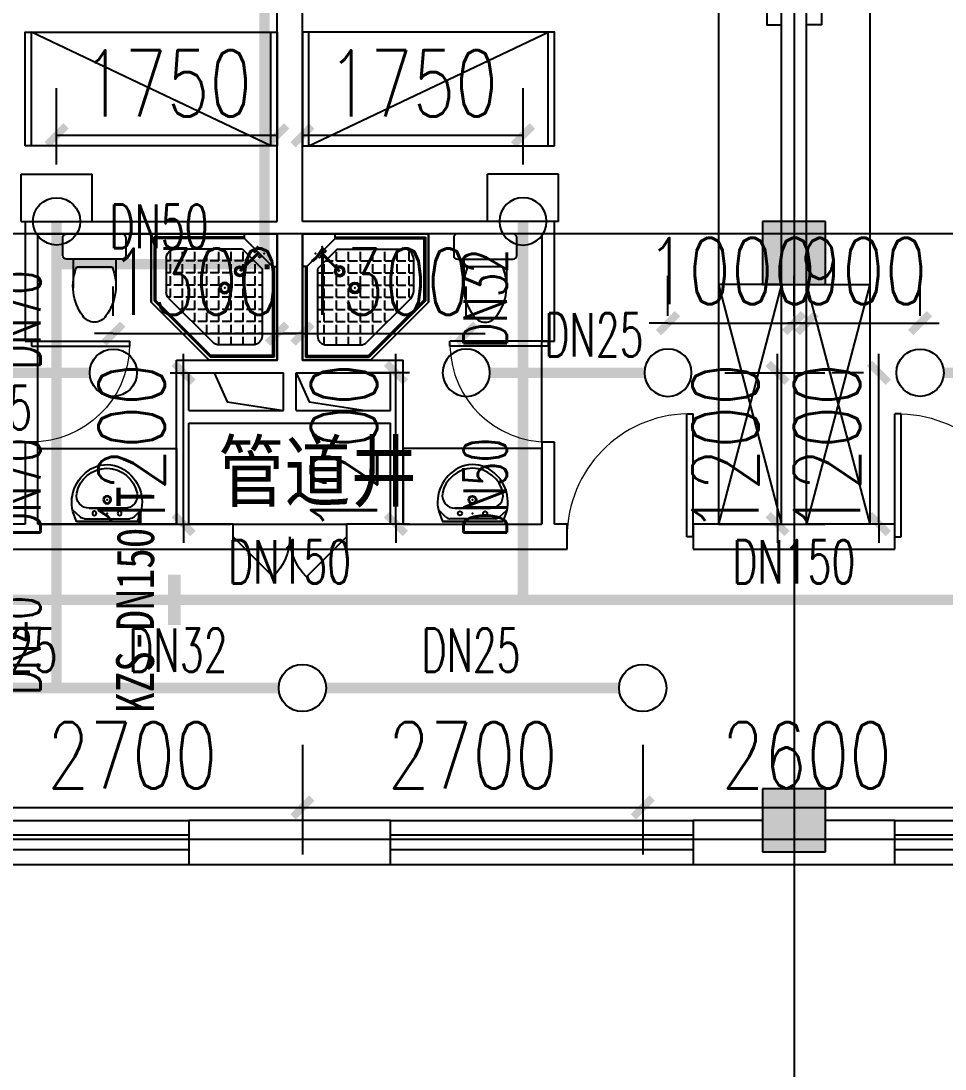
# Model space of a CAD drawing. Extents: x 0 to 2838408, y -923048 to 203859.
# Drawn here: x 2758630 to 2765960, y -482680 to -474369 of the extents above; entities that cross this region are included whole.
import ezdxf
from ezdxf.enums import TextEntityAlignment as Align

# ---------------------------------------------------------------- set-up
doc = ezdxf.new("R2010")
doc.units = 0
doc.header["$LTSCALE"] = 1000
for name, color, linetype in [('A-Fixt', 81, 'Continuous'), ('CLAYER', 7, 'Continuous'), ('COLUMN', 9, 'Continuous'), ('DIM_喷淋', 3, 'Continuous'), ('DOOR_FIRE', 4, 'Continuous'), ('DOTE', 8, 'Continuous'), ('EQUIP_喷头', 7, 'Continuous'), ('PIPE-喷淋', 6, 'Continuous'), ('PUB_HATCH', 8, 'Continuous'), ('TEXT_喷淋', 7, 'Continuous'), ('TWT_DIM', 3, 'Continuous'), ('WALL', 9, 'Continuous'), ('WINDOW', 4, 'Continuous'), ('XREF', 8, 'Continuous'), ('抗震支吊架', 2, 'Continuous'), ('洁具', 213, 'Continuous')]:
    doc.layers.add(name, color=color, linetype=linetype)
doc.styles.add('_TCH_DIM_T3', font='SIMPLEX', dxfattribs={"width": 0.75, "bigfont": 'HZTXT'})
doc.styles.add('_TWT_PIPEDN', font='SIMPLEX', dxfattribs={"width": 0.8, "height": 2.3, "bigfont": 'HZTXT'})
doc.styles.add('kzcad', font='', dxfattribs={"width": 0.8})
doc.styles.get("Standard").update_dxf_attribs({"font": 'geniso.shx', "bigfont": 'hztxt.shx'})
doc.styles.get('kzcad').set_extended_font_data('SimSun')
doc.dimstyles.new('_TWT_ARCH&&150', dxfattribs={"dimtxt": 525, "dimasz": 150, "dimexe": 375, "dimexo": 450, "dimgap": 150, "dimtad": 1, "dimdec": 0, "dimzin": 0, "dimdsep": 46, "dimtxsty": '_TCH_DIM_T3', "dimblk": 'ARCHTICK', "dimcen": 0.09, "dimclrt": 7, "dimazin": 2, "dimtfac": 1, "dimtdec": 0, "dimtix": 1, "dimtmove": 2, "dimatfit": 3, "dimfxl": 1, "dimtolj": 1, "dimtzin": 0, "dimarcsym": 0})

# ---------------------------------------------------------------- blocks, each defined once
blk = doc.blocks.new('1F平面-CAD导入_dwg_Drawing4_t3_dwg_$plan$00001613-474159-1F-927810-1F')
at = {"layer": '洁具'}
for p, q in [((-30, 250), (-170, 250)), ((-200, 169.7), (-430.4, 169.7)), ((-260.4, -139.7), (-260.4, 139.7)), ((-200, -169.7), (-200, -220)), ((-170, -250), (-30, -250))]:
    blk.add_line(p, q, dxfattribs=at)
for points in [[(-200, 220), (-200, 169.7), (-200, -169.7), (-430.4, -169.7)], [(0, -220), (0, 220)]]:
    blk.add_lwpolyline(points, dxfattribs=at)
for centre, radius, start, end in [((-170, 220), 30, 90, 180), ((-30, 220), 30, 0, 90), ((-412.8, -227.4), 397.5, 67.45048, 126.63814), ((-589.6, 0), 109.8, 123.45086, 236.54914), ((-412.8, 227.4), 397.5, 233.36186, 292.54952), ((-170, -220), 30, 180, 270), ((-30, -220), 30, 270, 0)]:
    blk.add_arc(centre, radius, start, end, dxfattribs=at)
blk = doc.blocks.new('$lvtry$00000169')
at = {"color": 0}
for p, q in [((258.9, -36), (258.9, 0)), ((258.9, -36), (36, -258.9)), ((258.9, -24), (976, -24)), ((258.9, -36), (964, -36)), ((964, -36), (976, -24)), ((964, -36), (964, -525.1)), ((976, -24), (976, -530.1)), ((276.1, -120), (120, -276.1)), ((143.9, -151), (290.7, -298.1)), ((151, -143.9), (297.8, -291)), ((269.6, -212.7), (269.6, -142.7)), ((276.1, -120), (808, -120)), ((365.9, -212.7), (365.9, -142.7)), ((462.1, -212.7), (462.1, -142.7)), ((558.4, -212.7), (558.4, -142.7)), ((654.6, -212.7), (654.6, -142.7)), ((750.9, -212.7), (750.9, -142.7)), ((847.1, -212.7), (847.1, -142.7)), ((173.4, -308.9), (173.4, -238.9)), ((183.4, -212.7), (205.5, -212.7)), ((219.6, -212.7), (243.4, -212.7)), ((269.6, -212.7), (339.6, -212.7)), ((269.6, -262.8), (269.6, -238.9)), ((365.9, -212.7), (435.9, -212.7)), ((365.9, -308.9), (365.9, -238.9)), ((462.1, -212.7), (532.1, -212.7)), ((462.1, -308.9), (462.1, -238.9)), ((558.4, -212.7), (628.4, -212.7)), ((558.4, -308.9), (558.4, -238.9)), ((654.6, -212.7), (724.6, -212.7)), ((654.6, -308.9), (654.6, -238.9)), ((750.9, -212.7), (820.9, -212.7)), ((750.9, -308.9), (750.9, -238.9)), ((847.1, -212.7), (880, -212.7)), ((847.1, -308.9), (847.1, -238.9)), ((880, -192), (880, -460.5)), ((36, -258.9), (0, -258.9)), ((24, -258.9), (24, -976)), ((36, -258.9), (36, -964)), ((120, -276.1), (120, -808)), ((120, -308.9), (147.1, -308.9)), ((173.4, -308.9), (243.4, -308.9)), ((334.3, -308.9), (339.6, -308.9)), ((365.9, -308.9), (435.9, -308.9)), ((462.1, -308.9), (532.1, -308.9)), ((558.4, -308.9), (628.4, -308.9)), ((654.6, -308.9), (724.6, -308.9)), ((750.9, -308.9), (820.9, -308.9)), ((847.1, -308.9), (880, -308.9)), ((120, -405.2), (147.1, -405.2)), ((173.4, -405.2), (173.4, -335.2)), ((173.4, -405.2), (243.4, -405.2)), ((269.6, -405.2), (269.6, -335.2)), ((269.6, -405.2), (339.6, -405.2)), ((365.9, -405.2), (365.9, -335.2)), ((365.9, -405.2), (378.6, -405.2)), ((462.1, -405.2), (462.1, -335.2)), ((462.1, -405.2), (532.1, -405.2)), ((558.4, -405.2), (558.4, -335.2)), ((558.4, -405.2), (628.4, -405.2)), ((654.6, -405.2), (654.6, -335.2)), ((654.6, -405.2), (724.6, -405.2)), ((750.9, -405.2), (750.9, -335.2)), ((750.9, -405.2), (820.9, -405.2)), ((847.1, -405.2), (847.1, -335.2)), ((847.1, -405.2), (880, -405.2)), ((173.4, -501.4), (173.4, -431.4)), ((269.6, -501.4), (269.6, -431.4)), ((365.9, -501.4), (365.9, -431.4)), ((462.1, -501.4), (462.1, -431.4)), ((558.4, -501.4), (558.4, -431.4)), ((654.6, -501.4), (654.6, -431.4)), ((750.9, -501.4), (750.9, -431.4)), ((847.1, -501.4), (847.1, -431.4)), ((120, -501.4), (147.1, -501.4)), ((173.4, -501.4), (243.4, -501.4)), ((173.4, -597.7), (173.4, -527.7)), ((269.6, -501.4), (339.6, -501.4)), ((269.6, -597.7), (269.6, -527.7)), ((365.9, -501.4), (435.9, -501.4)), ((365.9, -597.7), (365.9, -527.7)), ((462.1, -501.4), (532.1, -501.4)), ((462.1, -597.7), (462.1, -527.7)), ((858.9, -511.4), (511.4, -858.9)), ((964, -525.1), (525.1, -964)), ((976, -530.1), (530.1, -976)), ((558.4, -501.4), (628.4, -501.4)), ((558.4, -597.7), (558.4, -527.7)), ((654.6, -501.4), (724.6, -501.4)), ((654.6, -597.7), (654.6, -527.7)), ((750.9, -501.4), (820.9, -501.4)), ((750.9, -597.7), (750.9, -527.7)), ((847.1, -501.4), (867.2, -501.4)), ((964, -525.1), (976, -530.1)), ((120, -597.7), (147.1, -597.7)), ((173.4, -597.7), (243.4, -597.7)), ((173.4, -693.9), (173.4, -623.9)), ((269.6, -597.7), (339.6, -597.7)), ((269.6, -693.9), (269.6, -623.9)), ((365.9, -597.7), (435.9, -597.7)), ((365.9, -693.9), (365.9, -623.9)), ((462.1, -597.7), (532.1, -597.7)), ((462.1, -693.9), (462.1, -623.9)), ((558.4, -597.7), (628.4, -597.7)), ((558.4, -693.9), (558.4, -623.9)), ((654.6, -597.7), (724.6, -597.7)), ((654.6, -693.9), (654.6, -623.9)), ((750.9, -597.7), (772.6, -597.7)), ((120, -693.9), (147.1, -693.9)), ((173.4, -693.9), (243.4, -693.9)), ((173.4, -790.2), (173.4, -720.2)), ((269.6, -693.9), (339.6, -693.9)), ((269.6, -790.2), (269.6, -720.2)), ((365.9, -693.9), (435.9, -693.9)), ((365.9, -790.2), (365.9, -720.2)), ((462.1, -693.9), (532.1, -693.9)), ((462.1, -790.2), (462.1, -720.2)), ((558.4, -693.9), (628.4, -693.9)), ((558.4, -790.2), (558.4, -720.2)), ((654.6, -693.9), (676.4, -693.9)), ((120, -790.2), (147.1, -790.2)), ((173.4, -790.2), (243.4, -790.2)), ((173.4, -877.5), (173.4, -816.4)), ((269.6, -790.2), (339.6, -790.2)), ((269.6, -880), (269.6, -816.4)), ((365.9, -790.2), (435.9, -790.2)), ((365.9, -880), (365.9, -816.4)), ((462.1, -790.2), (532.1, -790.2)), ((462.1, -880), (462.1, -816.4)), ((558.4, -790.2), (580.1, -790.2)), ((192, -880), (460.5, -880)), ((36, -964), (24, -976)), ((24, -976), (530.1, -976)), ((36, -964), (525.1, -964)), ((525.1, -964), (530.1, -976))]:
    blk.add_line(p, q, dxfattribs=at)
blk.add_lwpolyline([(0, 0), (0, -1000), (540, -1000), (1000, -540), (1000, 0)], close=True)
for points in [[(0, 0), (0, -1000)], [(0, 0), (1000, 0)], [(1000, 0), (1000, -540)], [(136.1, -189.7), (147.9, -177.9), (132.5, -162.5), (120.7, -174.3)], [(189.7, -136.1), (177.9, -147.9), (162.5, -132.5), (174.3, -120.7)], [(1000, -540), (540, -1000)], [(0, -1000), (540, -1000)]]:
    blk.add_lwpolyline(points, close=True, dxfattribs=at)
for radius in [43.8, 31.1]:
    blk.add_circle((416.2, -427.6), radius, dxfattribs=at)
for centre, radius, start, end in [((808, -192), 72, 0, 90), ((296, -295.7), 40.6, 142.58296, 128.41974), ((296, -295.7), 28.6, 145.82801, 125.65986), ((808, -460.5), 72, 315, 0), ((192, -808), 72, 180, 270), ((460.5, -808), 72, 270, 315)]:
    blk.add_arc(centre, radius, start, end, dxfattribs=at)
for p in [(103.2, -155.8, 0), (156.1, -102.2, 0), (415.8, -428.1, 0)]:
    blk.add_point(p, dxfattribs=at)
blk = doc.blocks.new('$lvtry$00000178')
at = {"color": 0}
for p, q in [((-238.4, 0), (238.4, 0)), ((-214.1, -36.1), (-272.1, -90.6)), ((-179.8, -22.5), (180.1, -22.5)), ((215.7, -37.5), (268.3, -90.8)), ((-141.7, -105.2), (140.2, -105.2)), ((140.2, -105.2), (-141.7, -105.2))]:
    blk.add_line(p, q, dxfattribs=at)
blk.add_lwpolyline([(-103.6, -429.7, 0.224698), (110.4, -425.4, 0.348046), (268.9, -78.5), (239.5, 0), (-241.3, 0), (-270.7, -78.5, 0.356844)], format="xyb", close=True, dxfattribs=at)
for centre, radius in [((-100, -65), 16.3), ((100, -65), 16.3), ((1.4, -172.5), 31.6)]:
    blk.add_circle(centre, radius, dxfattribs=at)
at = {"color": 0, "lineweight": 13}
blk.add_circle((1.4, -172.5), 23, dxfattribs=at)
at = {"color": 0}
for centre, radius, start, end in [((-179.8, -72.5), 50, 90, 133.18096), ((180.1, -72.5), 50, 44.56072, 90), ((-141.7, -205.2), 100, 90, 190.56023), ((140.2, -205.2), 100, 349.43977, 90), ((-0.7, -179), 243.4, 190.56023, 349.43977)]:
    blk.add_arc(centre, radius, start, end, dxfattribs=at)
for p in [(0, -65), (1.4, -172.5)]:
    blk.add_point(p, dxfattribs=at)
blk = doc.blocks.new('A$C70365C93')
at = {"layer": '洁具'}
blk.add_lwpolyline([(-1900, 2300), (-1900, 1700), (-800, 1700), (-800, 2300)], close=True, dxfattribs=at)
blk.add_blockref('$lvtry$00000178', (-1350, 2280), dxfattribs=at)
at = {"layer": '洁具', "rotation": 180}
blk.add_blockref('$lvtry$00000169', (0, 0), dxfattribs=at)
at = {"layer": '洁具', "extrusion": (0, 0, -1), "xscale": -1, "zscale": -1, "rotation": 90}
blk.add_blockref('1F平面-CAD导入_dwg_Drawing4_t3_dwg_$plan$00001613-474159-1F-927810-1F', (1450, 0), dxfattribs=at)
blk = doc.blocks.new('单人床')
at = {"layer": 'A-Fixt'}
for p, q in [((47773.8, 13973.4), (48673.8, 13973.4)), ((47773.8, 12073.4), (48673.8, 13973.4)), ((47773.8, 12073.4), (48673.8, 12073.4))]:
    blk.add_line(p, q, dxfattribs=at)
blk.add_lwpolyline([(47773.8, 14023.4), (48673.8, 14023.4), (48673.8, 12023.4), (47773.8, 12023.4), (47773.8, 14023.4)], dxfattribs=at)
blk = doc.blocks.new('宿舍')
at = {"layer": 'A-Fixt'}
for p, q in [((47853.8, 13801.7), (48353.8, 15701.7)), ((48353.8, 13801.7), (47853.8, 15701.7)), ((47853.8, 13801.7), (48353.8, 13801.7))]:
    blk.add_line(p, q, dxfattribs=at)
for points in [[(47853.8, 8601.7), (48353.8, 8601.7), (48353.8, 15701.7), (47853.8, 15701.7)], [(47853.8, 10676.1), (47970.5, 10676.1), (47970.5, 11742.6), (47853.8, 11742.6)]]:
    blk.add_lwpolyline(points, close=True, dxfattribs=at)
at = {"xscale": -1, "rotation": 90}
blk.add_blockref('单人床', (63677.2, 60475.5), dxfattribs=at)
blk = doc.blocks.new('$WINLIB2D$00000001')
at = {"color": 0}
for points in [[(-0.5, 0.5), (-0.5, -0.5)], [(-0.5, 0.5), (0.5, 0.5)], [(0.5, -0.5), (0.5, 0.5)], [(0.5, 0.1667), (-0.5, 0.1667)], [(0.5, -0.1667), (-0.5, -0.1667)], [(-0.5, -0.5), (0.5, -0.5)]]:
    blk.add_lwpolyline(points, dxfattribs=at)
blk = doc.blocks.new('$DorLib2D$00000116')
at = {"color": 0}
for p, q in [((-0.5, 0), (-0.1464, 0.3536)), ((0.5, 0), (0.1464, 0.3536))]:
    blk.add_line(p, q, dxfattribs=at)
for centre, start, end in [((-0.5, 0), 0, 45), ((0.5, 0), 135, 180)]:
    blk.add_arc(centre, 0.5, start, end, dxfattribs=at)
blk = doc.blocks.new('$DorLib2D$00000001')
for p, q in [((0.45, 0.975), (0.5, 0.975)), ((0.45, 0), (0.45, 0.975)), ((0.5, 0), (0.5, 0.975)), ((0.5, 0), (0.45, 0))]:
    blk.add_line(p, q)
at = {"lineweight": 13}
blk.add_arc((0.475, 0), 0.975, 91.46928, 180, dxfattribs=at)
blk = doc.blocks.new('3F1')
at = {"layer": 'PUB_HATCH'}
for points in [[(2428466.7, -475958.3), (2428466.7, -476458.3), (2428966.7, -476458.3), (2428966.7, -475958.3)], [(2428466.7, -480458.3), (2428466.7, -480958.3), (2428966.7, -480958.3), (2428966.7, -480458.3)]]:
    blk.add_hatch(color=256, dxfattribs=at).paths.add_polyline_path(points)
for points in [[(2424116.7, -477158.3), (2424220.3, -477388.5), (2424666.7, -477458.3)], [(2424766.7, -477158.3), (2424870.3, -477388.5), (2425316.7, -477458.3)]]:
    blk.add_lwpolyline(points)
at = {"layer": 'COLUMN'}
for p, q in [((2428466.7, -475958.3), (2428466.7, -476458.3)), ((2428966.7, -475958.3), (2428466.7, -475958.3)), ((2428966.7, -476458.3), (2428966.7, -475958.3)), ((2428466.7, -476458.3), (2428966.7, -476458.3)), ((2428466.7, -480458.3), (2428466.7, -480958.3)), ((2428966.7, -480458.3), (2428466.7, -480458.3)), ((2428966.7, -480958.3), (2428966.7, -480458.3)), ((2428466.7, -480958.3), (2428966.7, -480958.3))]:
    blk.add_line(p, q, dxfattribs=at)
at = {"layer": 'DOOR_FIRE'}
for p, q in [((2424266.7, -478358.3), (2425166.7, -478358.3)), ((2424266.7, -478558.3), (2425166.7, -478558.3))]:
    blk.add_line(p, q, dxfattribs=at)
at = {"layer": 'DOTE'}
for p, q in [((2428716.7, -467258.3), (2428716.7, -550458.3)), ((2453916.7, -476058.3), (2343216.7, -476058.3)), ((2453916.7, -480858.3), (2343216.7, -480858.3))]:
    blk.add_line(p, q, dxfattribs=at)
at = {"layer": 'WALL'}
for p, q in [((2424616.7, -475958.3), (2424616.7, -471008.3)), ((2424816.7, -475958.3), (2424816.7, -471008.3)), ((2428616.7, -475958.3), (2428616.7, -471258.3)), ((2428816.7, -475958.3), (2428816.7, -471258.3)), ((2422616.7, -475958.3), (2424616.7, -475958.3)), ((2422616.7, -475958.3), (2422616.7, -476908.3)), ((2426816.7, -475958.3), (2424816.7, -475958.3)), ((2426816.7, -476908.3), (2426816.7, -475958.3)), ((2422716.7, -476058.3), (2424616.7, -476058.3)), ((2422716.7, -476908.3), (2422716.7, -476058.3)), ((2424616.7, -477058.3), (2424616.7, -476058.3)), ((2424816.7, -477058.3), (2424816.7, -476058.3)), ((2426716.7, -476058.3), (2424816.7, -476058.3)), ((2426716.7, -476058.3), (2426716.7, -476908.3)), ((2428616.7, -478358.3), (2428616.7, -476458.3)), ((2428816.7, -478358.3), (2428816.7, -476458.3)), ((2422616.7, -476908.3), (2422716.7, -476908.3)), ((2426716.7, -476908.3), (2426816.7, -476908.3)), ((2423816.7, -477058.3), (2424616.7, -477058.3)), ((2423816.7, -477558.3), (2423816.7, -477058.3)), ((2424816.7, -477058.3), (2425616.7, -477058.3)), ((2425616.7, -477558.3), (2425616.7, -477058.3)), ((2423916.7, -477158.3), (2424666.7, -477158.3)), ((2423916.7, -477458.3), (2423916.7, -477158.3)), ((2424666.7, -477458.3), (2424666.7, -477158.3)), ((2424766.7, -477158.3), (2425516.7, -477158.3)), ((2424766.7, -477458.3), (2424766.7, -477158.3)), ((2425516.7, -477458.3), (2425516.7, -477158.3)), ((2423916.7, -477458.3), (2424666.7, -477458.3)), ((2424766.7, -477458.3), (2425516.7, -477458.3)), ((2423816.7, -478358.3), (2423816.7, -477558.3)), ((2423916.7, -477558.3), (2424716.7, -477558.3)), ((2423916.7, -478358.3), (2423916.7, -477558.3)), ((2424716.7, -477558.3), (2425516.7, -477558.3)), ((2425516.7, -478358.3), (2425516.7, -477558.3)), ((2425616.7, -478358.3), (2425616.7, -477558.3)), ((2422716.7, -477708.3), (2422616.7, -477708.3)), ((2422616.7, -477708.3), (2422616.7, -478358.3)), ((2422716.7, -478358.3), (2422716.7, -477708.3)), ((2426816.7, -477708.3), (2426716.7, -477708.3)), ((2426716.7, -477708.3), (2426716.7, -478358.3)), ((2426816.7, -478358.3), (2426816.7, -477708.3)), ((2422616.7, -478358.3), (2422516.7, -478358.3)), ((2422716.7, -478358.3), (2423816.7, -478358.3)), ((2424266.7, -478358.3), (2423916.7, -478358.3)), ((2424266.7, -478558.3), (2424266.7, -478358.3)), ((2425516.7, -478358.3), (2425166.7, -478358.3)), ((2425166.7, -478358.3), (2425166.7, -478558.3)), ((2425616.7, -478358.3), (2426716.7, -478358.3)), ((2426916.7, -478358.3), (2426816.7, -478358.3)), ((2426916.7, -478558.3), (2426916.7, -478358.3)), ((2428616.7, -478358.3), (2427916.7, -478358.3)), ((2427916.7, -478358.3), (2427916.7, -478558.3)), ((2429516.7, -478358.3), (2428816.7, -478358.3)), ((2429516.7, -478558.3), (2429516.7, -478358.3)), ((2422516.7, -478558.3), (2422616.7, -478558.3)), ((2422616.7, -478558.3), (2423816.7, -478558.3)), ((2423816.7, -478558.3), (2424266.7, -478558.3)), ((2425166.7, -478558.3), (2425616.7, -478558.3)), ((2425616.7, -478558.3), (2426816.7, -478558.3)), ((2426816.7, -478558.3), (2426916.7, -478558.3)), ((2427916.7, -478558.3), (2428716.7, -478558.3)), ((2428716.7, -478558.3), (2429516.7, -478558.3)), ((2425516.7, -480708.3), (2423916.7, -480708.3)), ((2423916.7, -480708.3), (2423916.7, -481058.3)), ((2425516.7, -481058.3), (2425516.7, -480708.3)), ((2428466.7, -480708.3), (2427916.7, -480708.3)), ((2427916.7, -480708.3), (2427916.7, -481058.3)), ((2429516.7, -480708.3), (2428966.7, -480708.3)), ((2429516.7, -481058.3), (2429516.7, -480708.3)), ((2423916.7, -481058.3), (2425516.7, -481058.3)), ((2427916.7, -481058.3), (2428716.7, -481058.3)), ((2428716.7, -481058.3), (2429516.7, -481058.3))]:
    blk.add_line(p, q, dxfattribs=at)
at = {"layer": 'WINDOW'}
for p, q in [((2422716.7, -477708.3), (2422716.7, -476908.3)), ((2426716.7, -477708.3), (2426716.7, -476908.3))]:
    blk.add_line(p, q, dxfattribs=at)
at = {"xscale": -1, "rotation": 180}
for name, p in [('宿舍', (2372962.9, -462656.6)), ('宿舍', (2380962.9, -462656.6)), ('A$C70365C93', (2424616.7, -476058.3))]:
    blk.add_blockref(name, p, dxfattribs=at)
at = {"rotation": 180}
for name, p in [('宿舍', (2476470.6, -462656.6)), ('A$C70365C93', (2424816.7, -476058.3))]:
    blk.add_blockref(name, p, dxfattribs=at)
at = {"layer": 'DOOR_FIRE', "xscale": 900, "yscale": -900, "zscale": 200}
blk.add_blockref('$DorLib2D$00000116', (2424716.7, -478458.3), dxfattribs=at)
at = {"layer": 'WINDOW', "xscale": 800, "zscale": 800, "rotation": 90}
for p, yscale in [((2422666.7, -477308.3), -800), ((2426766.7, -477308.3), 800)]:
    blk.add_blockref('$DorLib2D$00000001', p, dxfattribs=dict(at, yscale=yscale))
at = {"layer": 'WINDOW'}
for name, p, xscale, yscale, zscale in [('$DorLib2D$00000001', (2427416.7, -478458.3), 1000, 1000, 1000), ('$DorLib2D$00000001', (2430016.7, -478458.3), -1000, 1000, -1000), ('$WINLIB2D$00000001', (2422716.7, -480883.3), 2400, -350, 2400), ('$WINLIB2D$00000001', (2426716.7, -480883.3), 2400, -350, 2400), ('$WINLIB2D$00000001', (2430716.7, -480883.3), 2400, -350, 2400)]:
    blk.add_blockref(name, p, dxfattribs=dict(at, xscale=xscale, yscale=yscale, zscale=zscale))
at = {"layer": 'CLAYER'}
blk.add_text('管道井', height=525, dxfattribs=at).set_placement((2424149.1, -478221.3))
blk = doc.blocks.new('_ArchTick')
at = {"color": 0, "linetype": 'ByBlock', "const_width": 0.4}
blk.add_lwpolyline([(-0.5, -0.5), (0.5, 0.5)], dxfattribs=at)
blk = doc.blocks.new('*D2323')
at = {"layer": 'Defpoints', "color": 0, "linetype": 'ByBlock', "transparency": 16777216}
for p in [(2765762.5, -476764.9), (2764862.5, -477158.3), (2765762.5, -477158.3)]:
    blk.add_point(p, dxfattribs=at)
at = {"layer": 'TWT_DIM', "color": 0, "linetype": 'ByBlock', "lineweight": -2, "transparency": 16777216}
for p, q in [((2764862.5, -476708.3), (2764862.5, -476389.9)), ((2765762.5, -476708.3), (2765762.5, -476389.9)), ((2764862.5, -476764.9), (2764712.5, -476764.9)), ((2764862.5, -476764.9), (2765762.5, -476764.9)), ((2765762.5, -476764.9), (2765912.5, -476764.9))]:
    blk.add_line(p, q, dxfattribs=at)
at = {"layer": 'TWT_DIM', "color": 0, "linetype": 'ByBlock', "lineweight": -2, "transparency": 16777216, "xscale": 150, "yscale": 150, "zscale": 150}
blk.add_blockref('_ArchTick', (2764862.5, -476764.9), dxfattribs=at)
at = {"layer": 'TWT_DIM', "color": 0, "linetype": 'ByBlock', "lineweight": -2, "transparency": 16777216, "xscale": 150, "yscale": 150, "zscale": 150, "rotation": 180}
blk.add_blockref('_ArchTick', (2765762.5, -476764.9), dxfattribs=at)
at = {"layer": 'TWT_DIM', "color": 7, "linetype": 'ByBlock', "transparency": 16777216, "insert": (2765312.5, -476352.4), "char_height": 525, "attachment_point": 5, "style": '_TCH_DIM_T3'}
blk.add_mtext('\\A1;900', dxfattribs=at)
blk = doc.blocks.new('*D2324')
at = {"layer": 'Defpoints', "color": 0, "linetype": 'ByBlock', "transparency": 16777216}
for p in [(2765436.2, -477158.3), (2765762.5, -477158.3), (2765762.5, -478358.3)]:
    blk.add_point(p, dxfattribs=at)
at = {"layer": 'TWT_DIM', "color": 0, "linetype": 'ByBlock', "lineweight": -2, "transparency": 16777216}
for p, q in [((2765436.2, -477158.3), (2765436.2, -477008.3)), ((2765312.5, -477158.3), (2765061.2, -477158.3)), ((2765436.2, -478358.3), (2765436.2, -477158.3)), ((2765312.5, -478358.3), (2765061.2, -478358.3)), ((2765436.2, -478358.3), (2765436.2, -478508.3))]:
    blk.add_line(p, q, dxfattribs=at)
at = {"layer": 'TWT_DIM', "color": 0, "linetype": 'ByBlock', "lineweight": -2, "transparency": 16777216, "xscale": 150, "yscale": 150, "zscale": 150}
for p, rotation in [((2765436.2, -477158.3), 270), ((2765436.2, -478358.3), 90)]:
    blk.add_blockref('_ArchTick', p, dxfattribs=dict(at, rotation=rotation))
at = {"layer": 'TWT_DIM', "color": 7, "linetype": 'ByBlock', "transparency": 16777216, "insert": (2765023.7, -477758.3), "char_height": 525, "attachment_point": 5, "rotation": 90, "style": '_TCH_DIM_T3'}
blk.add_mtext('\\A1;1200', dxfattribs=at)
blk = doc.blocks.new('*D2341')
at = {"layer": 'Defpoints', "color": 0, "linetype": 'ByBlock', "transparency": 16777216}
for p in [(2762162.5, -476848.4), (2760862.5, -477158.3), (2762162.5, -477158.3)]:
    blk.add_point(p, dxfattribs=at)
at = {"layer": 'TWT_DIM', "color": 0, "linetype": 'ByBlock', "lineweight": -2, "transparency": 16777216}
for p, q in [((2760862.5, -476708.3), (2760862.5, -476473.4)), ((2762162.5, -476708.3), (2762162.5, -476473.4)), ((2760862.5, -476848.4), (2760712.5, -476848.4)), ((2760862.5, -476848.4), (2762162.5, -476848.4)), ((2762162.5, -476848.4), (2762312.5, -476848.4))]:
    blk.add_line(p, q, dxfattribs=at)
at = {"layer": 'TWT_DIM', "color": 0, "linetype": 'ByBlock', "lineweight": -2, "transparency": 16777216, "xscale": 150, "yscale": 150, "zscale": 150}
blk.add_blockref('_ArchTick', (2760862.5, -476848.4), dxfattribs=at)
at = {"layer": 'TWT_DIM', "color": 0, "linetype": 'ByBlock', "lineweight": -2, "transparency": 16777216, "xscale": 150, "yscale": 150, "zscale": 150, "rotation": 180}
blk.add_blockref('_ArchTick', (2762162.5, -476848.4), dxfattribs=at)
at = {"layer": 'TWT_DIM', "color": 7, "linetype": 'ByBlock', "transparency": 16777216, "insert": (2761512.5, -476435.9), "char_height": 525, "attachment_point": 5, "style": '_TCH_DIM_T3'}
blk.add_mtext('\\A1;1300', dxfattribs=at)
blk = doc.blocks.new('*D2342')
at = {"layer": 'Defpoints', "color": 0, "linetype": 'ByBlock', "transparency": 16777216}
for p in [(2760662.5, -476848.4), (2759362.5, -477158.3), (2760662.5, -477158.3)]:
    blk.add_point(p, dxfattribs=at)
at = {"layer": 'TWT_DIM', "color": 0, "linetype": 'ByBlock', "lineweight": -2, "transparency": 16777216}
for p, q in [((2759362.5, -476708.3), (2759362.5, -476473.4)), ((2760662.5, -476708.3), (2760662.5, -476473.4)), ((2759362.5, -476848.4), (2759212.5, -476848.4)), ((2759362.5, -476848.4), (2760662.5, -476848.4)), ((2760662.5, -476848.4), (2760812.5, -476848.4))]:
    blk.add_line(p, q, dxfattribs=at)
at = {"layer": 'TWT_DIM', "color": 0, "linetype": 'ByBlock', "lineweight": -2, "transparency": 16777216, "xscale": 150, "yscale": 150, "zscale": 150}
blk.add_blockref('_ArchTick', (2759362.5, -476848.4), dxfattribs=at)
at = {"layer": 'TWT_DIM', "color": 0, "linetype": 'ByBlock', "lineweight": -2, "transparency": 16777216, "xscale": 150, "yscale": 150, "zscale": 150, "rotation": 180}
blk.add_blockref('_ArchTick', (2760662.5, -476848.4), dxfattribs=at)
at = {"layer": 'TWT_DIM', "color": 7, "linetype": 'ByBlock', "transparency": 16777216, "insert": (2760012.5, -476435.9), "char_height": 525, "attachment_point": 5, "style": '_TCH_DIM_T3'}
blk.add_mtext('\\A1;1300', dxfattribs=at)
blk = doc.blocks.new('*D2345')
at = {"layer": 'Defpoints', "color": 0, "linetype": 'ByBlock', "transparency": 16777216}
for p in [(2762612.5, -475275.9), (2760862.5, -475958.3), (2762612.5, -475958.3)]:
    blk.add_point(p, dxfattribs=at)
at = {"layer": 'TWT_DIM', "color": 0, "linetype": 'ByBlock', "lineweight": -2, "transparency": 16777216}
for p, q in [((2760862.5, -475508.3), (2760862.5, -474900.9)), ((2762612.5, -475508.3), (2762612.5, -474900.9)), ((2760862.5, -475275.9), (2762612.5, -475275.9))]:
    blk.add_line(p, q, dxfattribs=at)
at = {"layer": 'TWT_DIM', "color": 0, "linetype": 'ByBlock', "lineweight": -2, "transparency": 16777216, "xscale": 150, "yscale": 150, "zscale": 150, "rotation": 180}
blk.add_blockref('_ArchTick', (2760862.5, -475275.9), dxfattribs=at)
at = {"layer": 'TWT_DIM', "color": 0, "linetype": 'ByBlock', "lineweight": -2, "transparency": 16777216, "xscale": 150, "yscale": 150, "zscale": 150}
blk.add_blockref('_ArchTick', (2762612.5, -475275.9), dxfattribs=at)
at = {"layer": 'TWT_DIM', "color": 7, "linetype": 'ByBlock', "transparency": 16777216, "insert": (2761737.5, -474863.4), "char_height": 525, "attachment_point": 5, "style": '_TCH_DIM_T3'}
blk.add_mtext('\\A1;1750', dxfattribs=at)
blk = doc.blocks.new('*D2346')
at = {"layer": 'Defpoints', "color": 0, "linetype": 'ByBlock', "transparency": 16777216}
for p in [(2764762.5, -476764.9), (2763762.5, -477158.3), (2764762.5, -477158.3)]:
    blk.add_point(p, dxfattribs=at)
at = {"layer": 'TWT_DIM', "color": 0, "linetype": 'ByBlock', "lineweight": -2, "transparency": 16777216}
for p, q in [((2763762.5, -476708.3), (2763762.5, -476389.9)), ((2764762.5, -476708.3), (2764762.5, -476389.9)), ((2763762.5, -476764.9), (2763612.5, -476764.9)), ((2763762.5, -476764.9), (2764762.5, -476764.9)), ((2764762.5, -476764.9), (2764912.5, -476764.9))]:
    blk.add_line(p, q, dxfattribs=at)
at = {"layer": 'TWT_DIM', "color": 0, "linetype": 'ByBlock', "lineweight": -2, "transparency": 16777216, "xscale": 150, "yscale": 150, "zscale": 150}
blk.add_blockref('_ArchTick', (2763762.5, -476764.9), dxfattribs=at)
at = {"layer": 'TWT_DIM', "color": 0, "linetype": 'ByBlock', "lineweight": -2, "transparency": 16777216, "xscale": 150, "yscale": 150, "zscale": 150, "rotation": 180}
blk.add_blockref('_ArchTick', (2764762.5, -476764.9), dxfattribs=at)
at = {"layer": 'TWT_DIM', "color": 7, "linetype": 'ByBlock', "transparency": 16777216, "insert": (2764262.5, -476352.4), "char_height": 525, "attachment_point": 5, "style": '_TCH_DIM_T3'}
blk.add_mtext('\\A1;1000', dxfattribs=at)
blk = doc.blocks.new('*D2347')
at = {"layer": 'Defpoints', "color": 0, "linetype": 'ByBlock', "transparency": 16777216}
for p in [(2761604.8, -477158.3), (2762162.5, -477158.3), (2762162.5, -478358.3)]:
    blk.add_point(p, dxfattribs=at)
at = {"layer": 'TWT_DIM', "color": 0, "linetype": 'ByBlock', "lineweight": -2, "transparency": 16777216}
for p, q in [((2761604.8, -477158.3), (2761604.8, -477008.3)), ((2761712.5, -477158.3), (2761229.8, -477158.3)), ((2761604.8, -478358.3), (2761604.8, -477158.3)), ((2761712.5, -478358.3), (2761229.8, -478358.3)), ((2761604.8, -478358.3), (2761604.8, -478508.3))]:
    blk.add_line(p, q, dxfattribs=at)
at = {"layer": 'TWT_DIM', "color": 0, "linetype": 'ByBlock', "lineweight": -2, "transparency": 16777216, "xscale": 150, "yscale": 150, "zscale": 150}
for p, rotation in [((2761604.8, -477158.3), 270), ((2761604.8, -478358.3), 90)]:
    blk.add_blockref('_ArchTick', p, dxfattribs=dict(at, rotation=rotation))
at = {"layer": 'TWT_DIM', "color": 7, "linetype": 'ByBlock', "transparency": 16777216, "insert": (2761192.3, -477758.3), "char_height": 525, "attachment_point": 5, "rotation": 90, "style": '_TCH_DIM_T3'}
blk.add_mtext('\\A1;1200', dxfattribs=at)
blk = doc.blocks.new('*D2348')
at = {"layer": 'Defpoints', "color": 0, "linetype": 'ByBlock', "transparency": 16777216}
for p in [(2763762.5, -477158.3), (2764631.8, -477158.3), (2763762.5, -478358.3)]:
    blk.add_point(p, dxfattribs=at)
at = {"layer": 'TWT_DIM', "color": 0, "linetype": 'ByBlock', "lineweight": -2, "transparency": 16777216}
for p, q in [((2764631.8, -477158.3), (2764631.8, -477008.3)), ((2764212.5, -477158.3), (2765006.8, -477158.3)), ((2764631.8, -478358.3), (2764631.8, -477158.3)), ((2764212.5, -478358.3), (2765006.8, -478358.3)), ((2764631.8, -478358.3), (2764631.8, -478508.3))]:
    blk.add_line(p, q, dxfattribs=at)
at = {"layer": 'TWT_DIM', "color": 0, "linetype": 'ByBlock', "lineweight": -2, "transparency": 16777216, "xscale": 150, "yscale": 150, "zscale": 150}
for p, rotation in [((2764631.8, -477158.3), 270), ((2764631.8, -478358.3), 90)]:
    blk.add_blockref('_ArchTick', p, dxfattribs=dict(at, rotation=rotation))
at = {"layer": 'TWT_DIM', "color": 7, "linetype": 'ByBlock', "transparency": 16777216, "insert": (2764219.3, -477758.3), "char_height": 525, "attachment_point": 5, "rotation": 90, "style": '_TCH_DIM_T3'}
blk.add_mtext('\\A1;1200', dxfattribs=at)
blk = doc.blocks.new('*D2349')
at = {"layer": 'Defpoints', "color": 0, "linetype": 'ByBlock', "transparency": 16777216}
for p in [(2760662.5, -475275.9), (2758912.5, -475958.3), (2760662.5, -475958.3)]:
    blk.add_point(p, dxfattribs=at)
at = {"layer": 'TWT_DIM', "color": 0, "linetype": 'ByBlock', "lineweight": -2, "transparency": 16777216}
for p, q in [((2758912.5, -475508.3), (2758912.5, -474900.9)), ((2760662.5, -475508.3), (2760662.5, -474900.9)), ((2758912.5, -475275.9), (2760662.5, -475275.9))]:
    blk.add_line(p, q, dxfattribs=at)
at = {"layer": 'TWT_DIM', "color": 0, "linetype": 'ByBlock', "lineweight": -2, "transparency": 16777216, "xscale": 150, "yscale": 150, "zscale": 150, "rotation": 180}
blk.add_blockref('_ArchTick', (2758912.5, -475275.9), dxfattribs=at)
at = {"layer": 'TWT_DIM', "color": 0, "linetype": 'ByBlock', "lineweight": -2, "transparency": 16777216, "xscale": 150, "yscale": 150, "zscale": 150}
blk.add_blockref('_ArchTick', (2760662.5, -475275.9), dxfattribs=at)
at = {"layer": 'TWT_DIM', "color": 7, "linetype": 'ByBlock', "transparency": 16777216, "insert": (2759787.5, -474863.4), "char_height": 525, "attachment_point": 5, "style": '_TCH_DIM_T3'}
blk.add_mtext('\\A1;1750', dxfattribs=at)
blk = doc.blocks.new('*D2351')
at = {"layer": 'Defpoints', "color": 0, "linetype": 'ByBlock', "transparency": 16777216}
for p in [(2759362.5, -477158.3), (2759920.3, -477158.3), (2759362.5, -478358.3)]:
    blk.add_point(p, dxfattribs=at)
at = {"layer": 'TWT_DIM', "color": 0, "linetype": 'ByBlock', "lineweight": -2, "transparency": 16777216}
for p, q in [((2759920.3, -477158.3), (2759920.3, -477008.3)), ((2759812.5, -477158.3), (2760295.3, -477158.3)), ((2759920.3, -478358.3), (2759920.3, -477158.3)), ((2759812.5, -478358.3), (2760295.3, -478358.3)), ((2759920.3, -478358.3), (2759920.3, -478508.3))]:
    blk.add_line(p, q, dxfattribs=at)
at = {"layer": 'TWT_DIM', "color": 0, "linetype": 'ByBlock', "lineweight": -2, "transparency": 16777216, "xscale": 150, "yscale": 150, "zscale": 150}
for p, rotation in [((2759920.3, -477158.3), 270), ((2759920.3, -478358.3), 90)]:
    blk.add_blockref('_ArchTick', p, dxfattribs=dict(at, rotation=rotation))
at = {"layer": 'TWT_DIM', "color": 7, "linetype": 'ByBlock', "transparency": 16777216, "insert": (2759507.8, -477758.3), "char_height": 525, "attachment_point": 5, "rotation": 90, "style": '_TCH_DIM_T3'}
blk.add_mtext('\\A1;1200', dxfattribs=at)
blk = doc.blocks.new('*D2534')
at = {"layer": 'Defpoints', "color": 0, "linetype": 'ByBlock', "transparency": 16777216}
for p in [(2763562.5, -479658.3), (2766162.5, -479658.3), (2766162.5, -480604.8)]:
    blk.add_point(p, dxfattribs=at)
at = {"layer": 'DIM_喷淋', "color": 0, "linetype": 'ByBlock', "lineweight": -2, "transparency": 16777216}
for p, q in [((2763562.5, -480108.3), (2763562.5, -480979.8)), ((2766162.5, -480108.3), (2766162.5, -480979.8)), ((2763562.5, -480604.8), (2766162.5, -480604.8))]:
    blk.add_line(p, q, dxfattribs=at)
at = {"layer": 'DIM_喷淋', "color": 0, "linetype": 'ByBlock', "lineweight": -2, "transparency": 16777216, "xscale": 150, "yscale": 150, "zscale": 150, "rotation": 180}
blk.add_blockref('_ArchTick', (2763562.5, -480604.8), dxfattribs=at)
at = {"layer": 'DIM_喷淋', "color": 0, "linetype": 'ByBlock', "lineweight": -2, "transparency": 16777216, "xscale": 150, "yscale": 150, "zscale": 150}
blk.add_blockref('_ArchTick', (2766162.5, -480604.8), dxfattribs=at)
at = {"layer": 'DIM_喷淋', "color": 7, "linetype": 'ByBlock', "transparency": 16777216, "insert": (2764862.5, -480192.3), "char_height": 525, "attachment_point": 5, "style": '_TCH_DIM_T3'}
blk.add_mtext('\\A1;2600', dxfattribs=at)
blk = doc.blocks.new('*D2535')
at = {"layer": 'Defpoints', "color": 0, "linetype": 'ByBlock', "transparency": 16777216}
for p in [(2760862.5, -479658.3), (2763562.5, -479658.3), (2763562.5, -480604.8)]:
    blk.add_point(p, dxfattribs=at)
at = {"layer": 'DIM_喷淋', "color": 0, "linetype": 'ByBlock', "lineweight": -2, "transparency": 16777216}
for p, q in [((2760862.5, -480108.3), (2760862.5, -480979.8)), ((2763562.5, -480108.3), (2763562.5, -480979.8)), ((2760862.5, -480604.8), (2763562.5, -480604.8))]:
    blk.add_line(p, q, dxfattribs=at)
at = {"layer": 'DIM_喷淋', "color": 0, "linetype": 'ByBlock', "lineweight": -2, "transparency": 16777216, "xscale": 150, "yscale": 150, "zscale": 150, "rotation": 180}
blk.add_blockref('_ArchTick', (2760862.5, -480604.8), dxfattribs=at)
at = {"layer": 'DIM_喷淋', "color": 0, "linetype": 'ByBlock', "lineweight": -2, "transparency": 16777216, "xscale": 150, "yscale": 150, "zscale": 150}
blk.add_blockref('_ArchTick', (2763562.5, -480604.8), dxfattribs=at)
at = {"layer": 'DIM_喷淋', "color": 7, "linetype": 'ByBlock', "transparency": 16777216, "insert": (2762212.5, -480192.3), "char_height": 525, "attachment_point": 5, "style": '_TCH_DIM_T3'}
blk.add_mtext('\\A1;2700', dxfattribs=at)
blk = doc.blocks.new('*D2536')
at = {"layer": 'Defpoints', "color": 0, "linetype": 'ByBlock', "transparency": 16777216}
for p in [(2758162.5, -479658.3), (2760862.5, -479658.3), (2760862.5, -480604.8)]:
    blk.add_point(p, dxfattribs=at)
at = {"layer": 'DIM_喷淋', "color": 0, "linetype": 'ByBlock', "lineweight": -2, "transparency": 16777216}
for p, q in [((2758162.5, -480108.3), (2758162.5, -480979.8)), ((2760862.5, -480108.3), (2760862.5, -480979.8)), ((2758162.5, -480604.8), (2760862.5, -480604.8))]:
    blk.add_line(p, q, dxfattribs=at)
at = {"layer": 'DIM_喷淋', "color": 0, "linetype": 'ByBlock', "lineweight": -2, "transparency": 16777216, "xscale": 150, "yscale": 150, "zscale": 150, "rotation": 180}
blk.add_blockref('_ArchTick', (2758162.5, -480604.8), dxfattribs=at)
at = {"layer": 'DIM_喷淋', "color": 0, "linetype": 'ByBlock', "lineweight": -2, "transparency": 16777216, "xscale": 150, "yscale": 150, "zscale": 150}
blk.add_blockref('_ArchTick', (2760862.5, -480604.8), dxfattribs=at)
at = {"layer": 'DIM_喷淋', "color": 7, "linetype": 'ByBlock', "transparency": 16777216, "insert": (2759512.5, -480192.3), "char_height": 525, "attachment_point": 5, "style": '_TCH_DIM_T3'}
blk.add_mtext('\\A1;2700', dxfattribs=at)
blk = doc.blocks.new('$TwtSys$00000125')
blk.add_circle((0, 0, 0), 1)
blk = doc.blocks.new('$TwtSys$00000131')
for p, q in [((-1.5, 0), (-1.5, 2)), ((-1.5, 2), (1.5, 2)), ((1.5, 0, 0), (1.5, 2, 0)), ((-1.5, 0), (-1, 0)), ((1, 0, 0), (1.5, 0, 0))]:
    blk.add_line(p, q)
blk.add_circle((0, 0), 1)

msp = doc.modelspace()

# ---------------------------------------------------------------- hatches: boundary and pattern name
at = {"layer": 'PIPE-喷淋', "linetype": 'ByBlock'}
for points in [[(2760562.5, -476297.7), (2760562.5, -476339), (2760603.8, -476339)], [(2760562.5, -476297.7), (2760603.8, -476297.7), (2760603.8, -476339)]]:
    msp.add_hatch(color=256, dxfattribs=at).paths.add_polyline_path(points)

# ---------------------------------------------------------------- linework, layer by layer
at = {"layer": 'PIPE-喷淋', "linetype": 'ByBlock', "ltscale": 1.5, "const_width": 82.5}
for points in [[(2760562.5, -476297.7), (2760562.5, -471108.3)], [(2758912.5, -475958.3), (2758912.5, -476297.7)], [(2762612.5, -475958.3), (2762612.5, -477158.3)], [(2758912.5, -476297.7), (2760562.5, -476297.7)], [(2758912.5, -476297.7), (2758912.5, -477158.3)], [(2757950, -477158.3), (2758912.5, -477158.3)], [(2758912.5, -477158.3), (2758912.5, -478958.3)], [(2758912.5, -477158.3), (2759175, -477158.3)], [(2762350, -477158.3), (2762612.5, -477158.3)], [(2762612.5, -477158.3), (2763575, -477158.3)], [(2762612.5, -477158.3), (2762612.5, -478958.3)], [(2765950, -477158.3), (2766912.5, -477158.3)], [(2754612.5, -478958.3), (2758912.5, -478958.3)], [(2758912.5, -478958.3), (2762612.5, -478958.3)], [(2758912.5, -479658.3), (2758912.5, -478958.3)], [(2762612.5, -478958.3), (2766912.5, -478958.3)], [(2758350, -479658.3), (2758912.5, -479658.3)], [(2758912.5, -479658.3), (2760675, -479658.3)], [(2761050, -479658.3), (2763375, -479658.3)]]:
    msp.add_lwpolyline(points, dxfattribs=at)
at = {"layer": '抗震支吊架', "color": 4, "const_width": 100}
msp.add_lwpolyline([(2759845.9, -479158.3), (2759845.9, -478758.3)], dxfattribs=at)

# ---------------------------------------------------------------- block references
at = {"layer": 'EQUIP_喷头', "linetype": 'ByBlock', "xscale": 187.5, "yscale": 187.5, "zscale": 187.5}
for name, p in [('$TwtSys$00000131', (2758912.5, -475958.3)), ('$TwtSys$00000125', (2759362.5, -477158.3)), ('$TwtSys$00000125', (2765762.5, -477158.3)), ('$TwtSys$00000125', (2760862.5, -479658.3)), ('$TwtSys$00000125', (2763562.5, -479658.3))]:
    msp.add_blockref(name, p, dxfattribs=at)
at = {"layer": 'EQUIP_喷头', "linetype": 'ByBlock', "xscale": 187.5, "yscale": -187.5, "zscale": 187.5, "rotation": 180}
for name, p in [('$TwtSys$00000131', (2762612.5, -475958.3)), ('$TwtSys$00000125', (2762162.5, -477158.3)), ('$TwtSys$00000125', (2763762.5, -477158.3))]:
    msp.add_blockref(name, p, dxfattribs=at)
at = {"layer": 'XREF'}
msp.add_blockref('3F1', (336045.8, 0), dxfattribs=at)

# ---------------------------------------------------------------- texts
at = {"layer": 'TEXT_喷淋', "color": 251, "linetype": 'ByBlock', "style": '_TWT_PIPEDN', "width": 0.64}
for s, p in [('DN50', (2759332.7, -476170.2)), ('DN25', (2762782.7, -477030.8)), ('DN25', (2757932.7, -477607.4)), ('DN25', (2758132.7, -479530.8)), ('DN32', (2759482.7, -479530.8)), ('DN25', (2761807.7, -479530.8))]:
    msp.add_text(s, height=345, dxfattribs=at).set_placement(p)
for s, p in [('DN32', (2762485, -476963.1)), ('DN50', (2762485, -478463.1)), ('DN40', (2758785, -479713.1))]:
    msp.add_text(s, height=345, rotation=90, dxfattribs=at).set_placement(p)
at = {"layer": 'TEXT_喷淋', "linetype": 'ByBlock', "style": '_TWT_PIPEDN', "width": 0.64}
for p in [(2758785, -477132.8), (2758785, -478463.1)]:
    msp.add_text('DN70', height=345, rotation=90, dxfattribs=at).set_placement(p)
for p in [(2760273.6, -478830.8), (2764273.6, -478830.8)]:
    msp.add_text('DN150', height=345, dxfattribs=at).set_placement(p)
at = {"layer": '抗震支吊架', "color": 4, "style": 'kzcad', "width": 0.8}
msp.add_text('KZS-DN150-T', height=300, rotation=89.88539, dxfattribs=at).set_placement((2759685.9, -478958.3), align=Align.CENTER)

# ---------------------------------------------------------------- dimensions: what is measured, and where the dimension line sits
at = {"layer": 'DIM_喷淋', "linetype": 'ByBlock'}
for p1, p2, picture, middle in [((2758162.5, -479658.3), (2760862.5, -479658.3), '*D2536', (2759512.5, -480192.3)), ((2760862.5, -479658.3), (2763562.5, -479658.3), '*D2535', (2762212.5, -480192.3)), ((2763562.5, -479658.3), (2766162.5, -479658.3), '*D2534', (2764862.5, -480192.3))]:
    dim = msp.add_aligned_dim(p1=p1, p2=p2, distance=-946.6, dimstyle='_TWT_ARCH&&150', dxfattribs=at)
    dim.commit()
    dim.dimension.update_dxf_attribs({"geometry": picture, "text_midpoint": middle})
at = {"layer": 'TWT_DIM', "linetype": 'ByBlock'}
for p1, p2, distance, picture, middle in [((2758912.5, -475958.3), (2760662.5, -475958.3), 682.4, '*D2349', (2759787.5, -474863.4)), ((2760862.5, -475958.3), (2762612.5, -475958.3), 682.4, '*D2345', (2761737.5, -474863.4)), ((2763762.5, -477158.3), (2764762.5, -477158.3), 393.4, '*D2346', (2764262.5, -476352.4)), ((2764862.5, -477158.3), (2765762.5, -477158.3), 393.4, '*D2323', (2765312.5, -476352.4)), ((2759362.5, -477158.3), (2760662.5, -477158.3), 309.8, '*D2342', (2760012.5, -476435.9)), ((2760862.5, -477158.3), (2762162.5, -477158.3), 309.8, '*D2341', (2761512.5, -476435.9)), ((2759362.5, -478358.3), (2759362.5, -477158.3), -557.7, '*D2351', (2759507.8, -477758.3)), ((2762162.5, -478358.3), (2762162.5, -477158.3), 557.7, '*D2347', (2761192.3, -477758.3)), ((2763762.5, -478358.3), (2763762.5, -477158.3), -869.3, '*D2348', (2764219.3, -477758.3)), ((2765762.5, -478358.3), (2765762.5, -477158.3), 326.4, '*D2324', (2765023.7, -477758.3))]:
    dim = msp.add_aligned_dim(p1=p1, p2=p2, distance=distance, dimstyle='_TWT_ARCH&&150', dxfattribs=at)
    dim.commit()
    dim.dimension.update_dxf_attribs({"geometry": picture, "text_midpoint": middle})

doc.saveas('drawing.dxf')
